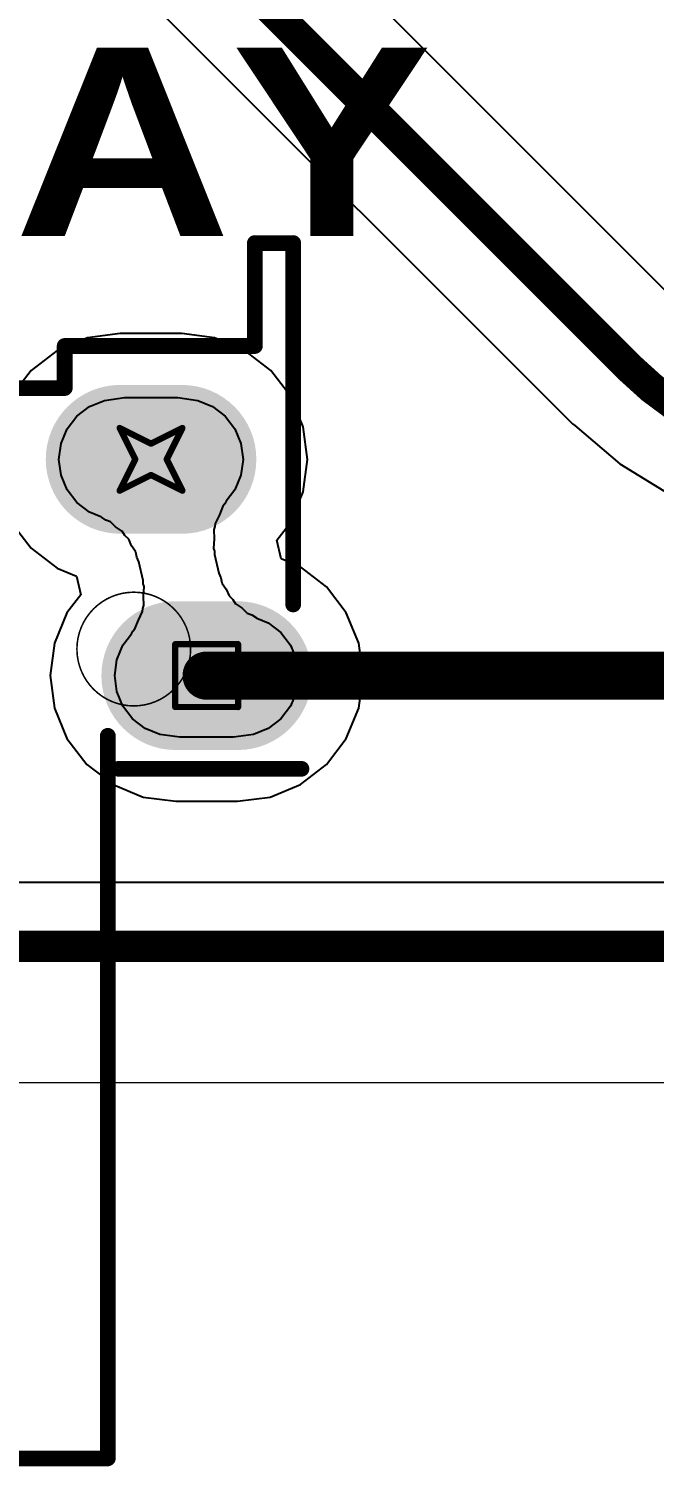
# Model space of a CAD drawing. Header units: inches. Extents: x -5 to 501, y -9 to 81.
# Drawn here: x 43.95 to 49.01, y -4.21 to 7.42 of the extents above; entities that cross this region are included whole.
import ezdxf

# ---------------------------------------------------------------- set-up
doc = ezdxf.new("R2010")
doc.units = ezdxf.units.IN
for name, color, linetype in [('Board Outline', 216, 'Continuous'), ('Bottom Layer', 5, 'Continuous'), ('Bottom Solder', 6, 'Continuous'), ('Drill Drawing', 1, 'Continuous'), ('Ground', 16, 'Continuous'), ('Mechanical 4', 56, 'Continuous'), ('Multi-Layer', 9, 'Continuous'), ('Pad Holes', 156, 'Continuous'), ('Power', 76, 'Continuous'), ('Top Layer', 1, 'Continuous'), ('Top Overlay', 2, 'Continuous'), ('Top Solder', 216, 'Continuous')]:
    doc.layers.add(name, color=color, linetype=linetype)
doc.styles.add('Arial Black_Bold', font='', dxfattribs={"height": 0.2})
doc.styles.get('Arial Black_Bold').set_extended_font_data('Arial Black', bold=True)

msp = doc.modelspace()

# ---------------------------------------------------------------- hatches: boundary and pattern name
at = {"layer": 'Bottom Layer'}
h = msp.add_hatch(color=5, dxfattribs=at)
edge = h.paths.add_edge_path()
edge.add_arc((44.69, 3.941), 0.5, 90, 270)
edge.add_line((44.69, 3.441), (45.19, 3.441))
edge.add_arc((45.19, 3.941), 0.5, 270, 450)
edge.add_line((45.19, 4.441), (44.69, 4.441))
h = msp.add_hatch(color=5, dxfattribs=at)
edge = h.paths.add_edge_path()
edge.add_arc((45.14, 2.191), 0.5, 90, 270)
edge.add_line((45.14, 1.691), (45.64, 1.691))
edge.add_arc((45.64, 2.191), 0.5, 270, 450)
edge.add_line((45.64, 2.691), (45.14, 2.691))
at = {"layer": 'Bottom Solder'}
h = msp.add_hatch(color=6, dxfattribs=at)
edge = h.paths.add_edge_path()
edge.add_arc((44.69, 3.941), 0.602, 90, 270)
edge.add_line((44.69, 3.339), (45.19, 3.339))
edge.add_arc((45.19, 3.941), 0.602, 270, 450)
edge.add_line((45.19, 4.543), (44.69, 4.543))
h = msp.add_hatch(color=6, dxfattribs=at)
edge = h.paths.add_edge_path()
edge.add_arc((45.14, 2.191), 0.602, 90, 270)
edge.add_line((45.14, 1.589), (45.64, 1.589))
edge.add_arc((45.64, 2.191), 0.602, 270, 450)
edge.add_line((45.64, 2.793), (45.14, 2.793))
at = {"layer": 'Ground'}
h = msp.add_hatch(color=16, dxfattribs=at)
edge = h.paths.add_edge_path()
edge.add_arc((44.69, 3.941), 0.5, 90, 270)
edge.add_line((44.69, 3.441), (45.19, 3.441))
edge.add_arc((45.19, 3.941), 0.5, 270, 450)
edge.add_line((45.19, 4.441), (44.69, 4.441))
h = msp.add_hatch(color=16, dxfattribs=at)
edge = h.paths.add_edge_path()
edge.add_arc((45.14, 2.191), 0.5, 90, 270)
edge.add_line((45.14, 1.691), (45.64, 1.691))
edge.add_arc((45.64, 2.191), 0.5, 270, 450)
edge.add_line((45.64, 2.691), (45.14, 2.691))
at = {"layer": 'Multi-Layer'}
h = msp.add_hatch(color=9, dxfattribs=at)
edge = h.paths.add_edge_path()
edge.add_arc((44.69, 3.941), 0.5, 90, 270)
edge.add_line((44.69, 3.441), (45.19, 3.441))
edge.add_arc((45.19, 3.941), 0.5, 270, 450)
edge.add_line((45.19, 4.441), (44.69, 4.441))
h = msp.add_hatch(color=9, dxfattribs=at)
edge = h.paths.add_edge_path()
edge.add_arc((45.14, 2.191), 0.5, 90, 270)
edge.add_line((45.14, 1.691), (45.64, 1.691))
edge.add_arc((45.64, 2.191), 0.5, 270, 450)
edge.add_line((45.64, 2.691), (45.14, 2.691))
at = {"layer": 'Pad Holes'}
h = msp.add_hatch(color=7, dxfattribs=at)
edge = h.paths.add_edge_path()
edge.add_arc((44.79, 3.941), 0.3, 90, 270)
edge.add_line((44.79, 3.641), (45.09, 3.641))
edge.add_arc((45.09, 3.941), 0.3, 270, 450)
edge.add_line((45.09, 4.241), (44.79, 4.241))
h = msp.add_hatch(color=7, dxfattribs=at)
edge = h.paths.add_edge_path()
edge.add_arc((45.24, 2.191), 0.3, 90, 270)
edge.add_line((45.24, 1.891), (45.54, 1.891))
edge.add_arc((45.54, 2.191), 0.3, 270, 450)
edge.add_line((45.54, 2.491), (45.24, 2.491))
at = {"layer": 'Power'}
h = msp.add_hatch(color=76, dxfattribs=at)
edge = h.paths.add_edge_path()
edge.add_arc((44.69, 3.941), 0.5, 90, 270)
edge.add_line((44.69, 3.441), (45.19, 3.441))
edge.add_arc((45.19, 3.941), 0.5, 270, 450)
edge.add_line((45.19, 4.441), (44.69, 4.441))
h = msp.add_hatch(color=76, dxfattribs=at)
edge = h.paths.add_edge_path()
edge.add_arc((45.14, 2.191), 0.5, 90, 270)
edge.add_line((45.14, 1.691), (45.64, 1.691))
edge.add_arc((45.64, 2.191), 0.5, 270, 450)
edge.add_line((45.64, 2.691), (45.14, 2.691))
at = {"layer": 'Top Layer'}
h = msp.add_hatch(color=1, dxfattribs=at)
edge = h.paths.add_edge_path()
edge.add_arc((44.69, 3.941), 0.5, 90, 270)
edge.add_line((44.69, 3.441), (45.19, 3.441))
edge.add_arc((45.19, 3.941), 0.5, 270, 450)
edge.add_line((45.19, 4.441), (44.69, 4.441))
h = msp.add_hatch(color=1, dxfattribs=at)
edge = h.paths.add_edge_path()
edge.add_arc((45.14, 2.191), 0.5, 90, 270)
edge.add_line((45.14, 1.691), (45.64, 1.691))
edge.add_arc((45.64, 2.191), 0.5, 270, 450)
edge.add_line((45.64, 2.691), (45.14, 2.691))
at = {"layer": 'Top Solder'}
h = msp.add_hatch(color=216, dxfattribs=at)
edge = h.paths.add_edge_path()
edge.add_arc((44.69, 3.941), 0.602, 90, 270)
edge.add_line((44.69, 3.339), (45.19, 3.339))
edge.add_arc((45.19, 3.941), 0.602, 270, 450)
edge.add_line((45.19, 4.543), (44.69, 4.543))
h = msp.add_hatch(color=216, dxfattribs=at)
edge = h.paths.add_edge_path()
edge.add_arc((45.14, 2.191), 0.602, 90, 270)
edge.add_line((45.14, 1.589), (45.64, 1.589))
edge.add_arc((45.64, 2.191), 0.602, 270, 450)
edge.add_line((45.64, 2.793), (45.14, 2.793))

# ---------------------------------------------------------------- linework, layer by layer
at = {"layer": 'Board Outline'}
msp.add_lwpolyline([(0, 0, 0.254, 0.254, 0), (115, 0, 0.254, 0.254, 0)], format="xyseb", dxfattribs=at)
at = {"layer": 'Bottom Layer'}
for p, q in [((49.265, 5.143), (42.553, 11.855)), ((41.726, 10.85), (48.35, 4.227)), ((48.35, 4.227), (48.368, 4.215)), ((48.368, 4.215), (48.732, 3.904)), ((48.732, 3.904), (49.158, 3.643)), ((96.027, 0.518), (26.702, 0.518))]:
    msp.add_line(p, q, dxfattribs=at)
for points in [[(42.095, 11.397, 0.254, 0.254, 0), (48.807, 4.685, 0.254, 0.254, 0)], [(50.603, 3.941, 0.254, 0.254, -0.198912), (48.807, 4.685, 0.254, 0.254, 0)]]:
    msp.add_lwpolyline(points, format="xyseb", dxfattribs=at)
msp.add_lwpolyline([(48.744, 4.685, 0.127, 0.127, 1), (48.871, 4.685, 0.127, 0.127, 1)], format="xyseb", close=True, dxfattribs=at)
msp.add_lwpolyline([(48.744, 4.685, 0.127, 0.127, 1), (48.871, 4.685, 0.127, 0.127, 1)], format="xyseb", close=True, dxfattribs=at)
at = {"layer": 'Drill Drawing'}
for points in [[(44.686, 4.195, 0.0508, 0.0508, 0), (44.94, 4.068, 0.0508, 0.0508, 0)], [(44.686, 4.195, 0.0508, 0.0508, 0), (44.813, 3.941, 0.0508, 0.0508, 0)], [(44.94, 4.068, 0.0508, 0.0508, 0), (45.194, 4.195, 0.0508, 0.0508, 0)], [(45.067, 3.941, 0.0508, 0.0508, 0), (45.194, 4.195, 0.0508, 0.0508, 0)], [(44.686, 3.687, 0.0508, 0.0508, 0), (44.813, 3.941, 0.0508, 0.0508, 0)], [(45.067, 3.941, 0.0508, 0.0508, 0), (45.194, 3.687, 0.0508, 0.0508, 0)], [(44.686, 3.687, 0.0508, 0.0508, 0), (44.94, 3.814, 0.0508, 0.0508, 0)], [(44.94, 3.814, 0.0508, 0.0508, 0), (45.194, 3.687, 0.0508, 0.0508, 0)], [(45.136, 2.445, 0.0508, 0.0508, 0), (45.644, 2.445, 0.0508, 0.0508, 0)], [(45.136, 1.937, 0.0508, 0.0508, 0), (45.136, 2.445, 0.0508, 0.0508, 0)], [(45.644, 1.937, 0.0508, 0.0508, 0), (45.644, 2.445, 0.0508, 0.0508, 0)], [(45.136, 1.937, 0.0508, 0.0508, 0), (45.644, 1.937, 0.0508, 0.0508, 0)]]:
    msp.add_lwpolyline(points, format="xyseb", dxfattribs=at)
for points in [[(44.673, 4.195, 0.0254, 0.0254, 1), (44.698, 4.195, 0.0254, 0.0254, 1)], [(44.673, 4.195, 0.0254, 0.0254, 1), (44.698, 4.195, 0.0254, 0.0254, 1)], [(45.181, 4.195, 0.0254, 0.0254, 1), (45.206, 4.195, 0.0254, 0.0254, 1)], [(45.181, 4.195, 0.0254, 0.0254, 1), (45.206, 4.195, 0.0254, 0.0254, 1)], [(44.927, 4.068, 0.0254, 0.0254, 1), (44.952, 4.068, 0.0254, 0.0254, 1)], [(44.927, 4.068, 0.0254, 0.0254, 1), (44.952, 4.068, 0.0254, 0.0254, 1)], [(44.8, 3.941, 0.0254, 0.0254, 1), (44.825, 3.941, 0.0254, 0.0254, 1)], [(44.8, 3.941, 0.0254, 0.0254, 1), (44.825, 3.941, 0.0254, 0.0254, 1)], [(45.054, 3.941, 0.0254, 0.0254, 1), (45.079, 3.941, 0.0254, 0.0254, 1)], [(45.054, 3.941, 0.0254, 0.0254, 1), (45.079, 3.941, 0.0254, 0.0254, 1)], [(44.927, 3.814, 0.0254, 0.0254, 1), (44.952, 3.814, 0.0254, 0.0254, 1)], [(44.927, 3.814, 0.0254, 0.0254, 1), (44.952, 3.814, 0.0254, 0.0254, 1)], [(44.673, 3.687, 0.0254, 0.0254, 1), (44.698, 3.687, 0.0254, 0.0254, 1)], [(44.673, 3.687, 0.0254, 0.0254, 1), (44.698, 3.687, 0.0254, 0.0254, 1)], [(45.181, 3.687, 0.0254, 0.0254, 1), (45.206, 3.687, 0.0254, 0.0254, 1)], [(45.181, 3.687, 0.0254, 0.0254, 1), (45.206, 3.687, 0.0254, 0.0254, 1)], [(45.123, 2.445, 0.0254, 0.0254, 1), (45.148, 2.445, 0.0254, 0.0254, 1)], [(45.123, 2.445, 0.0254, 0.0254, 1), (45.148, 2.445, 0.0254, 0.0254, 1)], [(45.631, 2.445, 0.0254, 0.0254, 1), (45.657, 2.445, 0.0254, 0.0254, 1)], [(45.631, 2.445, 0.0254, 0.0254, 1), (45.657, 2.445, 0.0254, 0.0254, 1)], [(45.123, 1.937, 0.0254, 0.0254, 1), (45.148, 1.937, 0.0254, 0.0254, 1)], [(45.123, 1.937, 0.0254, 0.0254, 1), (45.148, 1.937, 0.0254, 0.0254, 1)], [(45.631, 1.937, 0.0254, 0.0254, 1), (45.657, 1.937, 0.0254, 0.0254, 1)], [(45.631, 1.937, 0.0254, 0.0254, 1), (45.657, 1.937, 0.0254, 0.0254, 1)]]:
    msp.add_lwpolyline(points, format="xyseb", close=True, dxfattribs=at)
at = {"layer": 'Ground'}
msp.add_line((96.027, 0.518), (0.518, 0.518), dxfattribs=at)
at = {"layer": 'Mechanical 4'}
for points in [[(45.26, 2.406, 0.0127, 0.0127, 1), (44.34, 2.406, 0.0127, 0.0127, 1)], [(44.337, 2.406, 0.00635, 0.00635, 1), (44.343, 2.406, 0.00635, 0.00635, 1)], [(45.257, 2.406, 0.00635, 0.00635, 1), (45.263, 2.406, 0.00635, 0.00635, 1)]]:
    msp.add_lwpolyline(points, format="xyseb", close=True, dxfattribs=at)
for points in [[(0.001, -0.002, 0.0127, 0.0127, 0), (115.001, -0.002, 0.0127, 0.0127, 0)], [(4.678, -1.102, 0.0127, 0.0127, 0), (110.278, -1.102, 0.0127, 0.0127, 0)]]:
    msp.add_lwpolyline(points, format="xyseb", dxfattribs=at)
at = {"layer": 'Power'}
for p, q in [((44.427, 4.923), (44.181, 4.821)), ((44.69, 4.958), (44.427, 4.923)), ((45.19, 4.958), (44.69, 4.958)), ((45.453, 4.923), (45.19, 4.958)), ((45.698, 4.821), (45.453, 4.923)), ((44.181, 4.821), (43.971, 4.66)), ((45.909, 4.66), (45.698, 4.821)), ((43.971, 4.66), (43.809, 4.449)), ((46.07, 4.449), (45.909, 4.66)), ((44.562, 4.418), (44.724, 4.44)), ((44.724, 4.44), (45.156, 4.44)), ((45.156, 4.44), (45.318, 4.418)), ((46.172, 4.204), (46.07, 4.449)), ((44.34, 4.291), (44.443, 4.369)), ((44.443, 4.369), (44.562, 4.418)), ((45.318, 4.418), (45.437, 4.369)), ((45.437, 4.369), (45.539, 4.291)), ((44.212, 4.069), (44.262, 4.188)), ((44.262, 4.188), (44.34, 4.291)), ((45.539, 4.291), (45.618, 4.188)), ((45.618, 4.188), (45.667, 4.069)), ((46.206, 3.941), (46.172, 4.204)), ((44.195, 3.941), (44.212, 4.069)), ((45.667, 4.069), (45.684, 3.941)), ((44.212, 3.813), (44.195, 3.941)), ((45.684, 3.941), (45.667, 3.813)), ((46.172, 3.678), (46.206, 3.941)), ((44.262, 3.694), (44.212, 3.813)), ((45.667, 3.813), (45.618, 3.694)), ((44.34, 3.592), (44.262, 3.694)), ((45.618, 3.694), (45.548, 3.603)), ((46.07, 3.433), (46.172, 3.678)), ((44.443, 3.513), (44.34, 3.592)), ((44.534, 3.475), (44.443, 3.513)), ((45.493, 3.491), (45.458, 3.421)), ((45.52, 3.563), (45.493, 3.491)), ((45.537, 3.581), (45.52, 3.563)), ((45.548, 3.603), (45.537, 3.581)), ((43.809, 3.433), (43.971, 3.222)), ((44.536, 3.474), (44.534, 3.475)), ((44.538, 3.473), (44.536, 3.474)), ((44.574, 3.449), (44.538, 3.473)), ((44.612, 3.435), (44.574, 3.449)), ((44.653, 3.395), (44.612, 3.435)), ((44.702, 3.363), (44.653, 3.395)), ((45.457, 3.397), (45.448, 3.374)), ((45.448, 3.374), (45.45, 3.297)), ((45.458, 3.421), (45.457, 3.397)), ((45.959, 3.287), (46.07, 3.433)), ((44.703, 3.361), (44.702, 3.363)), ((44.705, 3.36), (44.703, 3.361)), ((44.706, 3.359), (44.705, 3.36)), ((44.728, 3.324), (44.706, 3.359)), ((44.759, 3.296), (44.728, 3.324)), ((44.783, 3.242), (44.759, 3.296)), ((45.45, 3.297), (45.445, 3.22)), ((45.993, 3.136), (45.959, 3.287)), ((43.971, 3.222), (44.181, 3.061)), ((44.814, 3.195), (44.783, 3.242)), ((44.814, 3.193), (44.814, 3.195)), ((44.817, 3.19), (44.814, 3.193)), ((44.824, 3.149), (44.817, 3.19)), ((44.841, 3.111), (44.824, 3.149)), ((45.445, 3.22), (45.453, 3.197)), ((45.453, 3.197), (45.454, 3.172)), ((45.454, 3.172), (45.488, 3.021)), ((44.181, 3.061), (44.336, 2.997)), ((44.876, 2.96), (44.841, 3.111)), ((45.994, 3.135), (45.993, 3.136)), ((46.148, 3.071), (45.994, 3.135)), ((46.359, 2.91), (46.148, 3.071)), ((44.336, 2.997), (44.336, 2.996)), ((44.336, 2.996), (44.371, 2.845)), ((44.876, 2.935), (44.876, 2.96)), ((44.884, 2.912), (44.876, 2.935)), ((44.879, 2.835), (44.884, 2.912)), ((45.488, 3.021), (45.505, 2.983)), ((45.505, 2.983), (45.513, 2.942)), ((45.513, 2.942), (45.515, 2.939)), ((45.515, 2.939), (45.516, 2.937)), ((45.516, 2.937), (45.547, 2.89)), ((46.52, 2.699), (46.359, 2.91)), ((44.371, 2.845), (44.259, 2.699)), ((44.881, 2.758), (44.879, 2.835)), ((45.547, 2.89), (45.571, 2.836)), ((45.571, 2.836), (45.601, 2.808)), ((45.601, 2.808), (45.624, 2.773)), ((44.259, 2.699), (44.158, 2.454)), ((44.837, 2.641), (44.871, 2.711)), ((44.871, 2.711), (44.873, 2.735)), ((44.873, 2.735), (44.881, 2.758)), ((45.624, 2.773), (45.625, 2.772)), ((45.625, 2.772), (45.627, 2.771)), ((45.627, 2.771), (45.628, 2.769)), ((45.628, 2.769), (45.676, 2.737)), ((45.676, 2.737), (45.718, 2.697)), ((45.718, 2.697), (45.756, 2.683)), ((45.756, 2.683), (45.792, 2.658)), ((46.622, 2.454), (46.52, 2.699)), ((44.793, 2.551), (44.809, 2.569)), ((44.809, 2.569), (44.837, 2.641)), ((45.792, 2.658), (45.794, 2.658)), ((45.794, 2.658), (45.796, 2.657)), ((45.796, 2.657), (45.887, 2.619)), ((45.887, 2.619), (45.989, 2.54)), ((44.158, 2.454), (44.123, 2.191)), ((44.712, 2.438), (44.782, 2.529)), ((44.782, 2.529), (44.793, 2.551)), ((45.989, 2.54), (46.068, 2.438)), ((46.657, 2.191), (46.622, 2.454)), ((44.662, 2.319), (44.712, 2.438)), ((46.068, 2.438), (46.117, 2.319)), ((44.646, 2.191), (44.662, 2.319)), ((46.117, 2.319), (46.134, 2.191)), ((44.123, 2.191), (44.158, 1.928)), ((44.662, 2.063), (44.646, 2.191)), ((46.134, 2.191), (46.117, 2.063)), ((46.622, 1.928), (46.657, 2.191)), ((44.712, 1.944), (44.662, 2.063)), ((46.117, 2.063), (46.068, 1.944)), ((44.158, 1.928), (44.259, 1.683)), ((44.79, 1.841), (44.712, 1.944)), ((46.068, 1.944), (45.989, 1.841)), ((46.52, 1.683), (46.622, 1.928)), ((44.893, 1.763), (44.79, 1.841)), ((45.012, 1.714), (44.893, 1.763)), ((45.887, 1.763), (45.768, 1.714)), ((45.989, 1.841), (45.887, 1.763)), ((44.259, 1.683), (44.421, 1.472)), ((45.174, 1.692), (45.012, 1.714)), ((45.606, 1.692), (45.174, 1.692)), ((45.768, 1.714), (45.606, 1.692)), ((46.359, 1.472), (46.52, 1.683)), ((44.421, 1.472), (44.632, 1.31)), ((46.148, 1.31), (46.359, 1.472)), ((44.632, 1.31), (44.877, 1.209)), ((45.903, 1.209), (46.148, 1.31)), ((44.877, 1.209), (45.14, 1.174)), ((45.14, 1.174), (45.64, 1.174)), ((45.64, 1.174), (45.903, 1.209)), ((82.816, 0.518), (0.518, 0.518))]:
    msp.add_line(p, q, dxfattribs=at)
at = {"layer": 'Top Layer'}
msp.add_line((100.544, 0.518), (0.518, 0.518), dxfattribs=at)
msp.add_lwpolyline([(45.39, 2.191, 0.389, 0.389, 0), (51.472, 2.191, 0.389, 0.389, 0)], format="xyseb", dxfattribs=at)
msp.add_lwpolyline([(45.292, 2.191, 0.195, 0.195, 1), (45.487, 2.191, 0.195, 0.195, 1)], format="xyseb", close=True, dxfattribs=at)
at = {"layer": 'Top Overlay'}
for points in [[(45.78, 5.691, 0.127, 0.127, 0), (46.09, 5.691, 0.127, 0.127, 0)], [(45.78, 4.858, 0.127, 0.127, 0), (45.78, 5.691, 0.127, 0.127, 0)], [(46.09, 2.767, 0.127, 0.127, 0), (46.09, 5.691, 0.127, 0.127, 0)], [(44.241, 4.858, 0.127, 0.127, 0), (45.78, 4.858, 0.127, 0.127, 0)], [(44.241, 4.518, 0.127, 0.127, 0), (44.241, 4.858, 0.127, 0.127, 0)], [(43.761, 4.518, 0.127, 0.127, 0), (44.241, 4.518, 0.127, 0.127, 0)], [(44.241, 4.518, 0.127, 0.127, 0), (44.242, 4.518, 0.127, 0.127, 0)], [(44.59, -4.142, 0.127, 0.127, 0), (44.59, 1.704, 0.127, 0.127, 0)], [(44.677, 1.437, 0.127, 0.127, 0), (46.158, 1.437, 0.127, 0.127, 0)], [(42.29, -4.142, 0.127, 0.127, 0), (44.59, -4.142, 0.127, 0.127, 0)]]:
    msp.add_lwpolyline(points, format="xyseb", dxfattribs=at)
for points in [[(45.748, 5.691, 0.0635, 0.0635, 1), (45.812, 5.691, 0.0635, 0.0635, 1)], [(45.748, 5.691, 0.0635, 0.0635, 1), (45.812, 5.691, 0.0635, 0.0635, 1)], [(46.058, 5.691, 0.0635, 0.0635, 1), (46.122, 5.691, 0.0635, 0.0635, 1)], [(46.058, 5.691, 0.0635, 0.0635, 1), (46.122, 5.691, 0.0635, 0.0635, 1)], [(44.209, 4.858, 0.0635, 0.0635, 1), (44.273, 4.858, 0.0635, 0.0635, 1)], [(44.209, 4.858, 0.0635, 0.0635, 1), (44.273, 4.858, 0.0635, 0.0635, 1)], [(45.748, 4.858, 0.0635, 0.0635, 1), (45.812, 4.858, 0.0635, 0.0635, 1)], [(45.748, 4.858, 0.0635, 0.0635, 1), (45.812, 4.858, 0.0635, 0.0635, 1)], [(44.209, 4.518, 0.0635, 0.0635, 1), (44.273, 4.518, 0.0635, 0.0635, 1)], [(44.209, 4.518, 0.0635, 0.0635, 1), (44.273, 4.518, 0.0635, 0.0635, 1)], [(44.209, 4.518, 0.0635, 0.0635, 1), (44.273, 4.518, 0.0635, 0.0635, 1)], [(44.21, 4.518, 0.0635, 0.0635, 1), (44.274, 4.518, 0.0635, 0.0635, 1)], [(46.058, 2.767, 0.0635, 0.0635, 1), (46.122, 2.767, 0.0635, 0.0635, 1)], [(44.558, 1.704, 0.0635, 0.0635, 1), (44.622, 1.704, 0.0635, 0.0635, 1)], [(44.645, 1.437, 0.0635, 0.0635, 1), (44.708, 1.437, 0.0635, 0.0635, 1)], [(46.126, 1.437, 0.0635, 0.0635, 1), (46.189, 1.437, 0.0635, 0.0635, 1)], [(44.558, -4.142, 0.0635, 0.0635, 1), (44.622, -4.142, 0.0635, 0.0635, 1)], [(44.558, -4.142, 0.0635, 0.0635, 1), (44.622, -4.142, 0.0635, 0.0635, 1)]]:
    msp.add_lwpolyline(points, format="xyseb", close=True, dxfattribs=at)

# ---------------------------------------------------------------- texts
at = {"layer": 'Top Overlay', "style": 'Arial Black_Bold'}
msp.add_text('PLAY', height=1.524, dxfattribs=at).set_placement((40.716, 5.747))

doc.saveas('drawing.dxf')
